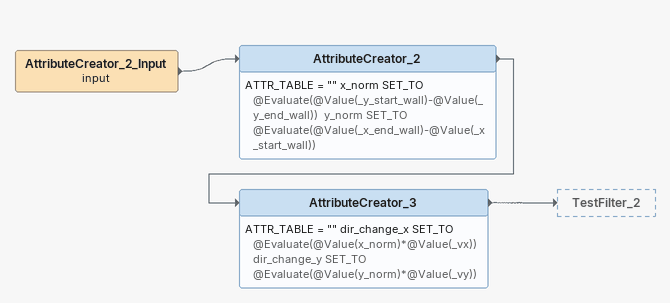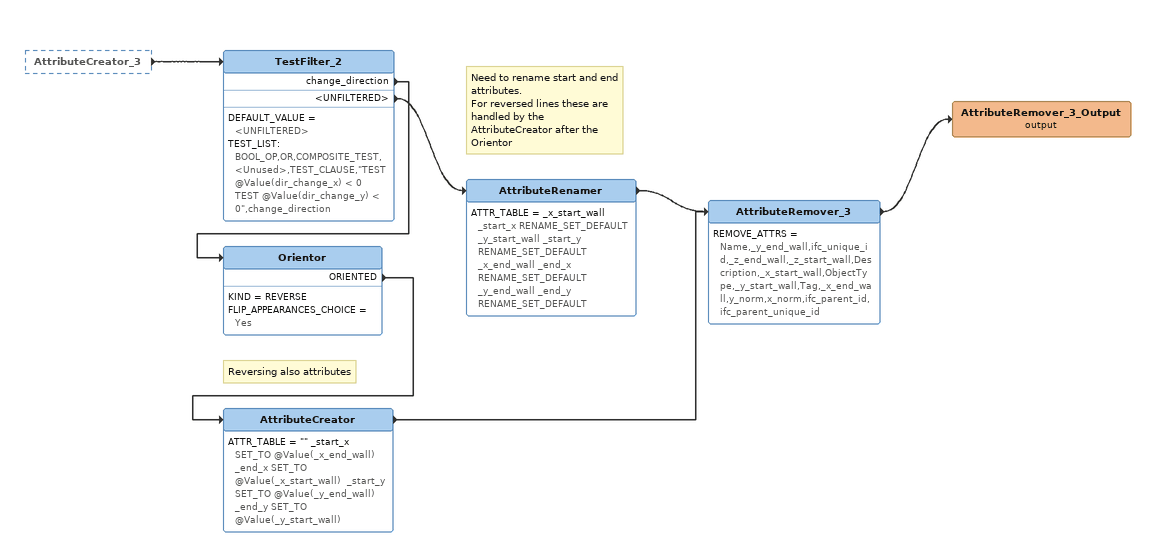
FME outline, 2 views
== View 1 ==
AttributeCreator_2_Input (input)
    -> AttributeCreator_2
AttributeCreator_2
    ATTR_TABLE = "" x_norm SET_TO @Evaluate(@Value(_y_start_wall)-@Value(_y_end_wall))  y_norm SET_TO @Evaluate(@Value(_x_end_wall)-@Value(_x_start_wall))
    -> AttributeCreator_3
AttributeCreator_3
    ATTR_TABLE = "" dir_change_x SET_TO @Evaluate(@Value(x_norm)*@Value(_vx))  dir_change_y SET_TO @Evaluate(@Value(y_norm)*@Value(_vy))
    -> TestFilter_2

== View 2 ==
AttributeCreator_3 [outside]
    -> TestFilter_2
TestFilter_2
    DEFAULT_VALUE = <UNFILTERED>
    TEST_LIST:
      BOOL_OP,OR,COMPOSITE_TEST,<Unused>,TEST_CLAUSE,"TEST @Value(dir_change_x) < 0
      TEST @Value(dir_change_y) < 0",change_direction
    change_direction -> Orientor
    <UNFILTERED> -> AttributeRenamer
Orientor
    KIND = REVERSE
    FLIP_APPEARANCES_CHOICE = Yes
    ORIENTED -> AttributeCreator
Note: Reversing also attributes
AttributeCreator
    ATTR_TABLE = "" _start_x SET_TO @Value(_x_end_wall)  _end_x SET_TO @Value(_x_start_wall)  _start_y SET_TO @Value(_y_end_wall)  _end_y SET_TO @Value(_y_start_wall)
    -> AttributeRemover_3
Note: Need to rename start and end attributes. / For reversed lines these are handled by the / AttributeCreator after the Orientor
AttributeRenamer
    ATTR_TABLE = _x_start_wall _start_x RENAME_SET_DEFAULT  _y_start_wall _start_y RENAME_SET_DEFAULT  _x_end_wall _end_x RENAME_SET_DEFAULT  _y_end_wall _end_y RENAME_SET_DEFAULT
    -> AttributeRemover_3
AttributeRemover_3
    REMOVE_ATTRS = Name,_y_end_wall,ifc_unique_id,_z_end_wall,_z_start_wall,Description,_x_start_wall,ObjectType,_y_start_wall,Tag,_x_end_wall,y_norm,x_norm,ifc_parent_id,ifc_parent_unique_id
    -> AttributeRemover_3_Output (output)
AttributeRemover_3_Output (output)
